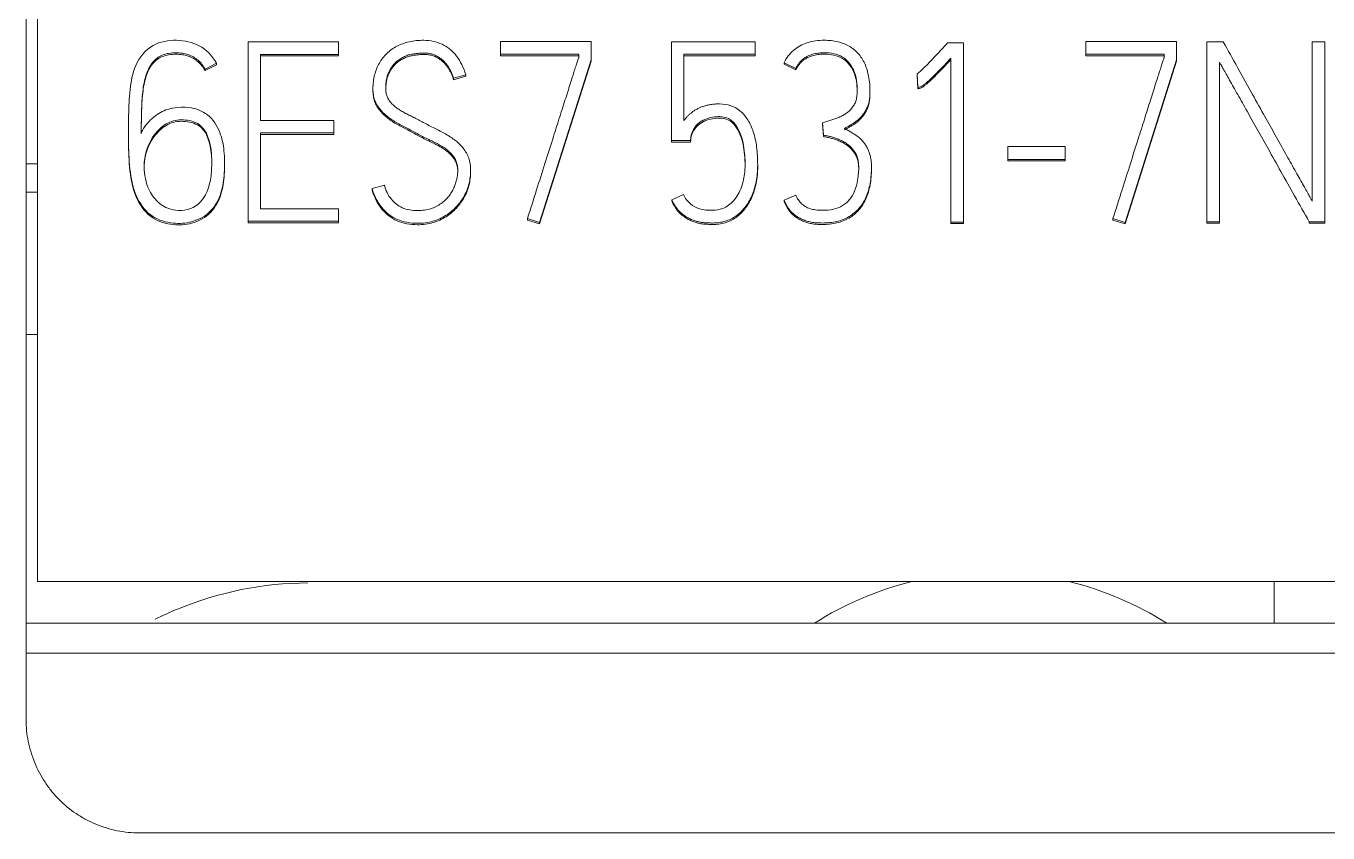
# Model space of a CAD drawing. Header units: millimetres. Extents: x 4137 to 6698, y 1400 to 3585.
# Drawn here: x 5325.15 to 5336.62, y 3075.38 to 3082.5 of the extents above; entities that cross this region are included whole.
import ezdxf

# ---------------------------------------------------------------- set-up
doc = ezdxf.new("R2010")
doc.units = ezdxf.units.MM
doc.layers.add('000-PI-Oprema', color=30, linetype='Continuous', lineweight=5)

msp = doc.modelspace()

# ---------------------------------------------------------------- linework, layer by layer
at = {"layer": '000-PI-Oprema', "color": 0, "linetype": 'ByBlock', "lineweight": 0}
for p, q in [((5325.248, 3077.602), (5325.248, 3087.785)), ((5327.104, 3082.36), (5327.104, 3080.778)), ((5327.901, 3082.36), (5327.104, 3082.36)), ((5327.901, 3082.248), (5327.901, 3082.36)), ((5329.33, 3082.363), (5329.33, 3082.25)), ((5330.129, 3082.363), (5329.33, 3082.363)), ((5330.129, 3082.202), (5330.129, 3082.363)), ((5330.835, 3082.36), (5331.573, 3082.36)), ((5330.835, 3081.489), (5330.835, 3082.36)), ((5331.573, 3082.36), (5331.573, 3082.25)), ((5334.489, 3082.363), (5334.489, 3082.25)), ((5335.288, 3082.363), (5334.489, 3082.363)), ((5335.288, 3082.202), (5335.288, 3082.363)), ((5335.555, 3082.36), (5335.555, 3080.773)), ((5335.699, 3082.36), (5335.555, 3082.36)), ((5336.595, 3082.36), (5336.482, 3082.36)), ((5336.482, 3082.36), (5336.482, 3080.956)), ((5336.595, 3080.773), (5336.595, 3082.36)), ((5327.215, 3081.667), (5327.215, 3082.248)), ((5327.215, 3082.248), (5327.901, 3082.248)), ((5327.901, 3082.248), (5327.901, 3082.236)), ((5329.33, 3082.25), (5329.33, 3082.238)), ((5329.33, 3082.25), (5330.018, 3082.25)), ((5330.018, 3082.25), (5330.018, 3082.22)), ((5330.945, 3082.25), (5330.945, 3081.665)), ((5331.573, 3082.25), (5330.945, 3082.25)), ((5331.573, 3082.25), (5331.573, 3082.238)), ((5333.269, 3082.352), (5333.409, 3082.352)), ((5333.409, 3082.352), (5333.409, 3080.771)), ((5334.489, 3082.25), (5334.489, 3082.238)), ((5334.489, 3082.25), (5335.177, 3082.25)), ((5335.177, 3082.25), (5335.177, 3082.22)), ((5326.827, 3082.171), (5326.725, 3082.118)), ((5326.827, 3082.158), (5326.725, 3082.106)), ((5326.827, 3082.171), (5326.827, 3082.158)), ((5327.215, 3082.236), (5327.901, 3082.236)), ((5329.33, 3082.238), (5330.018, 3082.238)), ((5329.674, 3080.767), (5330.129, 3082.202)), ((5329.674, 3080.754), (5330.129, 3082.189)), ((5330.129, 3082.202), (5330.129, 3082.189)), ((5331.573, 3082.238), (5330.945, 3082.238)), ((5331.829, 3082.176), (5331.829, 3082.163)), ((5331.829, 3082.176), (5331.931, 3082.125)), ((5331.829, 3082.163), (5331.931, 3082.112)), ((5331.931, 3082.125), (5331.931, 3082.112)), ((5333.298, 3080.771), (5333.298, 3082.215)), ((5334.489, 3082.238), (5335.177, 3082.238)), ((5334.833, 3080.767), (5335.288, 3082.202)), ((5334.833, 3080.754), (5335.288, 3082.189)), ((5335.288, 3082.202), (5335.288, 3082.189)), ((5335.666, 3080.773), (5335.666, 3082.182)), ((5326.725, 3082.118), (5326.725, 3082.106)), ((5329.024, 3082.07), (5328.915, 3082.039)), ((5329.024, 3082.057), (5328.915, 3082.026)), ((5328.915, 3082.039), (5328.915, 3082.026)), ((5329.024, 3082.07), (5329.024, 3082.057)), ((5333, 3082.077), (5333, 3082.064)), ((5333.007, 3081.96), (5333, 3082.077)), ((5333.007, 3081.947), (5333, 3082.064)), ((5328.205, 3081.95), (5328.205, 3081.937)), ((5332.585, 3081.915), (5332.585, 3081.936)), ((5333.007, 3081.96), (5333.007, 3081.947)), ((5327.859, 3081.667), (5327.215, 3081.667)), ((5327.859, 3081.557), (5327.859, 3081.667)), ((5326.05, 3081.576), (5326.05, 3081.563)), ((5327.215, 3080.888), (5327.215, 3081.557)), ((5327.215, 3081.557), (5327.859, 3081.557)), ((5327.859, 3081.557), (5327.859, 3081.544)), ((5332.168, 3081.647), (5332.168, 3081.635)), ((5332.168, 3081.647), (5332.175, 3081.537)), ((5332.168, 3081.635), (5332.175, 3081.525)), ((5327.215, 3081.544), (5327.859, 3081.544)), ((5330.835, 3081.489), (5330.835, 3081.476)), ((5331.003, 3081.489), (5330.835, 3081.489)), ((5331.003, 3081.476), (5330.835, 3081.476)), ((5331.003, 3081.489), (5331.003, 3081.476)), ((5332.175, 3081.537), (5332.175, 3081.525)), ((5333.799, 3081.436), (5333.799, 3081.324)), ((5334.305, 3081.436), (5333.799, 3081.436)), ((5334.305, 3081.324), (5334.305, 3081.436)), ((5333.799, 3081.324), (5333.799, 3081.311)), ((5333.799, 3081.324), (5334.305, 3081.324)), ((5334.305, 3081.324), (5334.305, 3081.311)), ((5325.148, 3081.285), (5325.248, 3081.285)), ((5326.898, 3081.273), (5326.898, 3081.286)), ((5329.066, 3081.212), (5329.066, 3081.225)), ((5331.596, 3081.27), (5331.596, 3081.283)), ((5332.599, 3081.228), (5332.599, 3081.25)), ((5333.799, 3081.311), (5334.305, 3081.311)), ((5328.198, 3081.066), (5328.307, 3081.097)), ((5325.248, 3081.035), (5325.148, 3081.035)), ((5328.198, 3081.066), (5328.198, 3081.053)), ((5330.839, 3080.967), (5330.941, 3081.013)), ((5331.931, 3081.009), (5331.829, 3080.963)), ((5327.901, 3080.888), (5327.215, 3080.888)), ((5327.901, 3080.778), (5327.901, 3080.888)), ((5330.839, 3080.967), (5330.839, 3080.954)), ((5331.829, 3080.963), (5331.829, 3080.95)), ((5327.104, 3080.778), (5327.104, 3080.765)), ((5327.104, 3080.778), (5327.901, 3080.778)), ((5327.104, 3080.765), (5327.901, 3080.765)), ((5327.901, 3080.778), (5327.901, 3080.765)), ((5329.567, 3080.802), (5329.567, 3080.789)), ((5329.567, 3080.802), (5329.674, 3080.767)), ((5329.567, 3080.789), (5329.674, 3080.754)), ((5329.674, 3080.767), (5329.674, 3080.754)), ((5333.298, 3080.771), (5333.298, 3080.759)), ((5333.409, 3080.771), (5333.298, 3080.771)), ((5333.409, 3080.759), (5333.298, 3080.759)), ((5333.409, 3080.771), (5333.409, 3080.759)), ((5334.727, 3080.802), (5334.727, 3080.789)), ((5334.727, 3080.802), (5334.833, 3080.767)), ((5334.727, 3080.789), (5334.833, 3080.754)), ((5334.833, 3080.767), (5334.833, 3080.754)), ((5335.555, 3080.773), (5335.666, 3080.773)), ((5335.555, 3080.773), (5335.555, 3080.761)), ((5335.555, 3080.761), (5335.666, 3080.761)), ((5335.666, 3080.773), (5335.666, 3080.761)), ((5336.456, 3080.773), (5336.456, 3080.761)), ((5336.456, 3080.773), (5336.595, 3080.773)), ((5336.456, 3080.761), (5336.595, 3080.761)), ((5336.595, 3080.773), (5336.595, 3080.761)), ((5325.248, 3079.78), (5325.148, 3079.78)), ((5350.048, 3077.602), (5325.248, 3077.602)), ((5336.148, 3077.602), (5336.148, 3077.234)), ((5350.148, 3077.234), (5325.148, 3077.234)), ((5325.148, 3076.97), (5325.148, 3076.385)), ((5350.148, 3076.97), (5325.148, 3076.97)), ((5326.148, 3075.385), (5349.148, 3075.385))]:
    msp.add_line(p, q, dxfattribs=at)
for start, end in [(103.753, 122.3801), (57.6199, 76.247)]:
    msp.add_arc((5333.648, 3074.785), 2.9, start, end, dxfattribs=at)
for points, knots in [([(5325.148, 3087.785), (5325.148, 3086.7), (5325.148, 3083.097), (5325.148, 3079.491), (5325.148, 3076.97)], [0, 0, 0, 0, 0.301146, 1, 1, 1, 1]), ([(5326.163, 3081.561), (5326.189, 3081.61), (5326.25, 3081.687), (5326.368, 3081.764), (5326.491, 3081.785), (5326.619, 3081.784), (5326.767, 3081.722), (5326.864, 3081.571), (5326.899, 3081.39), (5326.9, 3081.209), (5326.874, 3081.025), (5326.788, 3080.855), (5326.621, 3080.763), (5326.435, 3080.753), (5326.247, 3080.806), (5326.11, 3080.983), (5326.059, 3081.213), (5326.049, 3081.46), (5326.05, 3081.704), (5326.059, 3081.936), (5326.098, 3082.161), (5326.248, 3082.349), (5326.472, 3082.387), (5326.689, 3082.341), (5326.786, 3082.241), (5326.827, 3082.171)], [0, 0, 0, 0, 0.03564, 0.067865, 0.092923, 0.119268, 0.154068, 0.197126, 0.234707, 0.279879, 0.320329, 0.360962, 0.405677, 0.442102, 0.485709, 0.532505, 0.586175, 0.644312, 0.701767, 0.753421, 0.803151, 0.856352, 0.904259, 0.950465, 1, 1, 1, 1]), ([(5328.307, 3081.097), (5328.316, 3081.052), (5328.356, 3080.97), (5328.463, 3080.885), (5328.573, 3080.87), (5328.658, 3080.875), (5328.714, 3080.887), (5328.763, 3080.907), (5328.805, 3080.934), (5328.842, 3080.963), (5328.873, 3080.997), (5328.899, 3081.033), (5328.92, 3081.072), (5328.934, 3081.112), (5328.945, 3081.151), (5328.951, 3081.189), (5328.954, 3081.227), (5328.951, 3081.266), (5328.941, 3081.305), (5328.924, 3081.339), (5328.901, 3081.368), (5328.874, 3081.395), (5328.843, 3081.419), (5328.808, 3081.442), (5328.769, 3081.464), (5328.728, 3081.484), (5328.685, 3081.504), (5328.64, 3081.526), (5328.595, 3081.551), (5328.548, 3081.576), (5328.501, 3081.601), (5328.455, 3081.625), (5328.41, 3081.649), (5328.368, 3081.675), (5328.329, 3081.704), (5328.294, 3081.734), (5328.264, 3081.768), (5328.238, 3081.805), (5328.218, 3081.847), (5328.207, 3081.895), (5328.204, 3081.95), (5328.207, 3082.008), (5328.218, 3082.068), (5328.236, 3082.123), (5328.26, 3082.173), (5328.29, 3082.219), (5328.326, 3082.259), (5328.368, 3082.294), (5328.415, 3082.323), (5328.468, 3082.345), (5328.526, 3082.362), (5328.588, 3082.372), (5328.659, 3082.375), (5328.737, 3082.368), (5328.816, 3082.341), (5328.886, 3082.296), (5328.945, 3082.235), (5328.992, 3082.158), (5329.014, 3082.1), (5329.024, 3082.07)], [0, 0, 0, 0, 0.042395, 0.079774, 0.121236, 0.140075, 0.157254, 0.173247, 0.188397, 0.202796, 0.216711, 0.230265, 0.243508, 0.256652, 0.269293, 0.280934, 0.291684, 0.304893, 0.316879, 0.328106, 0.339273, 0.350814, 0.362909, 0.375637, 0.388999, 0.403044, 0.417696, 0.432849, 0.448511, 0.464937, 0.481153, 0.497163, 0.51278, 0.527863, 0.542482, 0.556645, 0.570443, 0.584077, 0.597961, 0.612786, 0.629037, 0.64828, 0.666584, 0.684253, 0.701354, 0.717933, 0.734308, 0.750738, 0.767515, 0.784992, 0.803232, 0.822275, 0.842375, 0.868294, 0.892965, 0.917787, 0.943448, 0.970498, 1, 1, 1, 1]), ([(5332.359, 3081.597), (5332.368, 3081.601), (5332.386, 3081.61), (5332.413, 3081.626), (5332.439, 3081.642), (5332.465, 3081.66), (5332.49, 3081.681), (5332.513, 3081.704), (5332.534, 3081.731), (5332.551, 3081.761), (5332.567, 3081.794), (5332.578, 3081.832), (5332.584, 3081.876), (5332.587, 3081.951), (5332.579, 3082.051), (5332.545, 3082.167), (5332.486, 3082.26), (5332.404, 3082.327), (5332.299, 3082.367), (5332.172, 3082.378), (5332.034, 3082.363), (5331.906, 3082.292), (5331.848, 3082.219), (5331.829, 3082.176)], [0, 0, 0, 0, 0.019459, 0.039301, 0.05955, 0.080105, 0.100989, 0.122386, 0.144292, 0.16684, 0.190353, 0.215738, 0.244087, 0.27581, 0.363621, 0.439823, 0.508996, 0.575574, 0.644592, 0.722009, 0.822031, 0.909956, 1, 1, 1, 1]), ([(5336.482, 3080.956), (5336.477, 3080.965), (5336.466, 3080.986), (5336.445, 3081.023), (5336.42, 3081.069), (5336.389, 3081.123), (5336.355, 3081.183), (5336.318, 3081.249), (5336.278, 3081.321), (5336.235, 3081.397), (5336.191, 3081.476), (5336.146, 3081.558), (5336.1, 3081.64), (5336.032, 3081.761), (5335.94, 3081.926), (5335.822, 3082.139), (5335.741, 3082.285), (5335.699, 3082.36)], [0, 0, 0, 0, 0.019057, 0.045144, 0.078261, 0.117077, 0.160259, 0.207807, 0.259003, 0.31313, 0.370188, 0.428711, 0.487234, 0.545757, 0.688172, 0.839586, 1, 1, 1, 1]), ([(5326.725, 3082.118), (5326.717, 3082.134), (5326.699, 3082.162), (5326.665, 3082.199), (5326.623, 3082.228), (5326.576, 3082.249), (5326.525, 3082.261), (5326.467, 3082.265), (5326.407, 3082.261), (5326.349, 3082.246), (5326.301, 3082.218), (5326.262, 3082.18), (5326.231, 3082.133), (5326.208, 3082.077), (5326.19, 3082.012), (5326.177, 3081.938), (5326.17, 3081.856), (5326.166, 3081.765), (5326.164, 3081.666), (5326.163, 3081.597), (5326.163, 3081.561)], [0, 0, 0, 0, 0.043481, 0.085549, 0.127923, 0.170971, 0.214845, 0.260884, 0.317917, 0.367656, 0.41257, 0.456833, 0.503792, 0.555243, 0.612421, 0.675966, 0.746378, 0.823872, 0.908402, 1, 1, 1, 1]), ([(5326.725, 3082.106), (5326.717, 3082.121), (5326.699, 3082.149), (5326.665, 3082.186), (5326.623, 3082.215), (5326.576, 3082.236), (5326.525, 3082.248), (5326.467, 3082.252), (5326.407, 3082.248), (5326.349, 3082.233), (5326.301, 3082.206), (5326.262, 3082.168), (5326.231, 3082.121), (5326.208, 3082.064), (5326.19, 3081.999), (5326.177, 3081.926), (5326.17, 3081.843), (5326.166, 3081.752), (5326.164, 3081.653), (5326.163, 3081.585), (5326.163, 3081.549)], [0, 0, 0, 0, 0.043481, 0.085549, 0.127923, 0.170971, 0.214845, 0.260884, 0.317917, 0.367656, 0.41257, 0.456833, 0.503792, 0.555243, 0.612421, 0.675966, 0.746378, 0.823872, 0.908402, 1, 1, 1, 1]), ([(5328.915, 3082.039), (5328.913, 3082.046), (5328.908, 3082.061), (5328.899, 3082.084), (5328.887, 3082.109), (5328.874, 3082.134), (5328.857, 3082.158), (5328.838, 3082.182), (5328.815, 3082.203), (5328.789, 3082.222), (5328.761, 3082.239), (5328.728, 3082.252), (5328.692, 3082.26), (5328.657, 3082.262), (5328.624, 3082.261), (5328.592, 3082.257), (5328.557, 3082.253), (5328.519, 3082.245), (5328.482, 3082.231), (5328.446, 3082.211), (5328.412, 3082.186), (5328.381, 3082.153), (5328.354, 3082.115), (5328.332, 3082.067), (5328.32, 3082.01), (5328.317, 3081.956), (5328.32, 3081.911), (5328.329, 3081.878), (5328.344, 3081.848), (5328.364, 3081.822), (5328.388, 3081.797), (5328.417, 3081.775), (5328.449, 3081.754), (5328.484, 3081.734), (5328.523, 3081.714), (5328.563, 3081.694), (5328.606, 3081.672), (5328.651, 3081.649), (5328.697, 3081.623), (5328.747, 3081.598), (5328.796, 3081.574), (5328.844, 3081.549), (5328.889, 3081.521), (5328.931, 3081.492), (5328.969, 3081.459), (5329.001, 3081.422), (5329.03, 3081.381), (5329.051, 3081.335), (5329.063, 3081.282), (5329.067, 3081.225), (5329.063, 3081.167), (5329.053, 3081.11), (5329.035, 3081.055), (5329.01, 3081.001), (5328.979, 3080.951), (5328.942, 3080.906), (5328.899, 3080.865), (5328.849, 3080.829), (5328.794, 3080.799), (5328.733, 3080.776), (5328.667, 3080.763), (5328.589, 3080.758), (5328.504, 3080.765), (5328.418, 3080.791), (5328.342, 3080.836), (5328.279, 3080.897), (5328.23, 3080.975), (5328.207, 3081.035), (5328.198, 3081.066)], [0, 0, 0, 0, 0.006902, 0.014527, 0.0229, 0.03171, 0.040697, 0.049939, 0.059406, 0.069126, 0.079243, 0.089792, 0.100957, 0.11302, 0.121351, 0.131067, 0.142193, 0.154038, 0.166072, 0.178522, 0.191399, 0.204849, 0.219214, 0.234859, 0.25249, 0.272668, 0.283841, 0.294211, 0.304173, 0.314215, 0.324636, 0.335605, 0.347264, 0.35967, 0.372854, 0.386723, 0.401163, 0.416176, 0.433071, 0.449927, 0.466747, 0.483271, 0.499286, 0.514866, 0.530063, 0.545048, 0.560066, 0.575472, 0.591898, 0.609868, 0.627376, 0.645005, 0.66302, 0.681094, 0.698922, 0.71679, 0.734853, 0.753306, 0.772468, 0.792214, 0.812556, 0.833938, 0.86301, 0.889874, 0.915888, 0.942166, 0.969784, 1, 1, 1, 1]), ([(5328.915, 3082.026), (5328.913, 3082.034), (5328.908, 3082.049), (5328.899, 3082.072), (5328.887, 3082.096), (5328.874, 3082.121), (5328.857, 3082.146), (5328.838, 3082.169), (5328.815, 3082.191), (5328.789, 3082.21), (5328.761, 3082.227), (5328.728, 3082.24), (5328.692, 3082.247), (5328.657, 3082.249), (5328.624, 3082.248), (5328.592, 3082.245), (5328.557, 3082.24), (5328.519, 3082.232), (5328.482, 3082.218), (5328.446, 3082.199), (5328.412, 3082.173), (5328.381, 3082.141), (5328.354, 3082.102), (5328.332, 3082.054), (5328.321, 3082), (5328.318, 3081.961), (5328.318, 3081.942)], [0, 0, 0, 0, 0.025535, 0.053746, 0.084726, 0.117324, 0.150572, 0.184768, 0.219795, 0.255756, 0.293187, 0.332218, 0.373527, 0.418158, 0.448979, 0.484928, 0.526094, 0.569916, 0.614442, 0.660505, 0.708148, 0.757909, 0.811058, 0.868941, 0.934177, 1, 1, 1, 1]), ([(5331.931, 3082.125), (5331.936, 3082.134), (5331.946, 3082.152), (5331.963, 3082.176), (5331.982, 3082.197), (5332.003, 3082.213), (5332.024, 3082.228), (5332.046, 3082.239), (5332.068, 3082.247), (5332.091, 3082.254), (5332.115, 3082.258), (5332.138, 3082.261), (5332.161, 3082.263), (5332.231, 3082.265), (5332.35, 3082.246), (5332.462, 3082.104), (5332.475, 3081.971), (5332.471, 3081.878), (5332.462, 3081.838), (5332.446, 3081.804), (5332.425, 3081.774), (5332.401, 3081.749), (5332.374, 3081.727), (5332.343, 3081.709), (5332.311, 3081.693), (5332.276, 3081.68), (5332.24, 3081.669), (5332.204, 3081.658), (5332.18, 3081.651), (5332.168, 3081.647)], [0, 0, 0, 0, 0.025161, 0.048595, 0.070641, 0.091589, 0.111603, 0.13094, 0.14993, 0.168791, 0.187661, 0.206323, 0.224495, 0.242226, 0.372375, 0.490579, 0.643633, 0.679942, 0.712328, 0.741834, 0.769901, 0.797396, 0.824894, 0.852838, 0.881452, 0.911007, 0.940973, 0.970636, 1, 1, 1, 1]), ([(5331.931, 3082.112), (5331.936, 3082.122), (5331.946, 3082.139), (5331.963, 3082.164), (5331.982, 3082.184), (5332.003, 3082.201), (5332.024, 3082.215), (5332.046, 3082.226), (5332.068, 3082.234), (5332.091, 3082.241), (5332.115, 3082.246), (5332.138, 3082.249), (5332.161, 3082.251), (5332.231, 3082.252), (5332.35, 3082.233), (5332.459, 3082.095), (5332.472, 3081.985), (5332.472, 3081.925)], [0, 0, 0, 0, 0.039855, 0.076975, 0.111896, 0.145077, 0.176779, 0.207409, 0.237489, 0.267365, 0.297255, 0.326816, 0.355601, 0.383686, 0.589842, 0.777078, 1, 1, 1, 1]), ([(5333, 3082.077), (5333.02, 3082.093), (5333.056, 3082.125), (5333.111, 3082.181), (5333.163, 3082.236), (5333.218, 3082.295), (5333.251, 3082.332), (5333.269, 3082.352)], [0, 0, 0, 0, 0.198846, 0.377684, 0.606339, 0.795382, 1, 1, 1, 1]), ([(5330.018, 3082.22), (5330.017, 3082.217), (5330.013, 3082.206), (5330.006, 3082.184), (5329.994, 3082.15), (5329.98, 3082.105), (5329.963, 3082.051), (5329.943, 3081.988), (5329.921, 3081.918), (5329.897, 3081.843), (5329.871, 3081.762), (5329.844, 3081.677), (5329.817, 3081.591), (5329.776, 3081.461), (5329.719, 3081.282), (5329.645, 3081.048), (5329.594, 3080.886), (5329.567, 3080.802)], [0, 0, 0, 0, 0.006664, 0.022274, 0.046836, 0.07897, 0.117297, 0.161819, 0.211415, 0.264968, 0.322476, 0.382404, 0.443215, 0.50491, 0.65714, 0.82217, 1, 1, 1, 1]), ([(5333.298, 3082.215), (5333.28, 3082.196), (5333.247, 3082.161), (5333.2, 3082.113), (5333.161, 3082.073), (5333.129, 3082.041), (5333.101, 3082.015), (5333.078, 3081.995), (5333.059, 3081.98), (5333.044, 3081.97), (5333.032, 3081.964), (5333.022, 3081.962), (5333.014, 3081.96), (5333.009, 3081.96), (5333.007, 3081.96)], [0, 0, 0, 0, 0.200504, 0.370797, 0.510902, 0.6264, 0.722885, 0.800448, 0.861213, 0.907383, 0.939504, 0.963232, 0.983337, 1, 1, 1, 1]), ([(5333.298, 3082.202), (5333.28, 3082.183), (5333.247, 3082.148), (5333.2, 3082.1), (5333.161, 3082.06), (5333.129, 3082.028), (5333.101, 3082.003), (5333.078, 3081.982), (5333.059, 3081.968), (5333.044, 3081.957), (5333.032, 3081.952), (5333.022, 3081.949), (5333.014, 3081.948), (5333.009, 3081.947), (5333.007, 3081.947)], [0, 0, 0, 0, 0.200504, 0.370797, 0.510902, 0.6264, 0.722885, 0.800448, 0.861213, 0.907383, 0.939504, 0.963232, 0.983337, 1, 1, 1, 1]), ([(5335.177, 3082.22), (5335.176, 3082.217), (5335.172, 3082.206), (5335.165, 3082.184), (5335.154, 3082.15), (5335.14, 3082.105), (5335.122, 3082.051), (5335.102, 3081.988), (5335.08, 3081.918), (5335.056, 3081.843), (5335.031, 3081.762), (5335.004, 3081.677), (5334.977, 3081.591), (5334.935, 3081.461), (5334.879, 3081.282), (5334.805, 3081.048), (5334.753, 3080.886), (5334.727, 3080.802)], [0, 0, 0, 0, 0.006664, 0.022274, 0.046836, 0.07897, 0.117297, 0.161819, 0.211415, 0.264968, 0.322476, 0.382404, 0.443215, 0.50491, 0.65714, 0.82217, 1, 1, 1, 1]), ([(5335.666, 3082.182), (5335.67, 3082.174), (5335.681, 3082.153), (5335.7, 3082.118), (5335.726, 3082.073), (5335.756, 3082.02), (5335.79, 3081.959), (5335.827, 3081.893), (5335.868, 3081.822), (5335.91, 3081.746), (5335.954, 3081.666), (5336, 3081.584), (5336.047, 3081.502), (5336.116, 3081.379), (5336.209, 3081.212), (5336.33, 3080.997), (5336.413, 3080.85), (5336.456, 3080.773)], [0, 0, 0, 0, 0.017881, 0.043036, 0.075471, 0.113785, 0.156579, 0.203853, 0.254825, 0.308715, 0.365522, 0.423995, 0.482881, 0.542179, 0.685414, 0.838021, 1, 1, 1, 1]), ([(5328.953, 3081.214), (5328.953, 3081.227), (5328.951, 3081.254), (5328.941, 3081.292), (5328.924, 3081.326), (5328.901, 3081.355), (5328.874, 3081.382), (5328.843, 3081.407), (5328.808, 3081.429), (5328.769, 3081.451), (5328.728, 3081.471), (5328.685, 3081.491), (5328.64, 3081.514), (5328.595, 3081.538), (5328.548, 3081.564), (5328.501, 3081.589), (5328.455, 3081.612), (5328.41, 3081.636), (5328.368, 3081.663), (5328.329, 3081.691), (5328.294, 3081.722), (5328.264, 3081.756), (5328.238, 3081.793), (5328.218, 3081.835), (5328.207, 3081.882), (5328.205, 3081.919), (5328.205, 3081.94), (5328.205, 3081.943)], [0, 0, 0, 0, 0.037363, 0.072654, 0.105707, 0.138586, 0.172568, 0.20818, 0.245654, 0.284995, 0.326348, 0.369486, 0.414101, 0.460216, 0.508578, 0.556324, 0.603462, 0.649443, 0.693851, 0.736893, 0.778592, 0.819218, 0.85936, 0.900239, 0.943889, 0.991738, 1, 1, 1, 1]), ([(5332.359, 3081.584), (5332.368, 3081.588), (5332.386, 3081.598), (5332.413, 3081.613), (5332.439, 3081.629), (5332.465, 3081.647), (5332.49, 3081.668), (5332.513, 3081.692), (5332.534, 3081.718), (5332.551, 3081.748), (5332.567, 3081.782), (5332.578, 3081.82), (5332.584, 3081.863), (5332.585, 3081.894), (5332.585, 3081.911), (5332.585, 3081.912)], [0, 0, 0, 0, 0.070239, 0.141859, 0.214947, 0.289138, 0.36452, 0.44175, 0.520823, 0.60221, 0.68708, 0.778706, 0.881031, 0.995537, 1, 1, 1, 1]), ([(5330.945, 3081.665), (5330.95, 3081.671), (5330.96, 3081.684), (5330.976, 3081.703), (5330.994, 3081.72), (5331.014, 3081.737), (5331.037, 3081.753), (5331.061, 3081.768), (5331.088, 3081.781), (5331.117, 3081.792), (5331.149, 3081.801), (5331.184, 3081.808), (5331.221, 3081.812), (5331.28, 3081.814), (5331.36, 3081.803), (5331.448, 3081.753), (5331.515, 3081.671), (5331.563, 3081.562), (5331.591, 3081.427), (5331.597, 3081.303), (5331.594, 3081.2), (5331.584, 3081.129), (5331.567, 3081.063), (5331.545, 3081.002), (5331.517, 3080.948), (5331.485, 3080.9), (5331.448, 3080.858), (5331.406, 3080.824), (5331.359, 3080.796), (5331.308, 3080.777), (5331.254, 3080.765), (5331.211, 3080.762), (5331.177, 3080.763), (5331.153, 3080.764), (5331.124, 3080.765), (5331.093, 3080.769), (5331.06, 3080.777), (5331.026, 3080.787), (5330.991, 3080.802), (5330.957, 3080.823), (5330.923, 3080.848), (5330.891, 3080.88), (5330.862, 3080.92), (5330.847, 3080.951), (5330.839, 3080.967)], [0, 0, 0, 0, 0.010575, 0.021534, 0.032937, 0.044729, 0.056875, 0.069452, 0.0826, 0.096505, 0.111279, 0.126985, 0.143702, 0.161538, 0.205913, 0.248141, 0.293825, 0.346182, 0.40699, 0.478261, 0.512629, 0.544859, 0.575282, 0.604004, 0.631084, 0.6569, 0.681684, 0.705765, 0.729734, 0.753772, 0.778045, 0.803118, 0.812005, 0.822876, 0.835737, 0.849942, 0.864952, 0.880894, 0.897668, 0.915306, 0.934053, 0.954105, 0.975931, 1, 1, 1, 1]), ([(5326.534, 3081.672), (5326.485, 3081.673), (5326.393, 3081.656), (5326.266, 3081.544), (5326.196, 3081.393), (5326.181, 3081.208), (5326.222, 3081.047), (5326.329, 3080.918), (5326.485, 3080.853), (5326.686, 3080.904), (5326.77, 3081.088), (5326.788, 3081.27), (5326.782, 3081.453), (5326.712, 3081.638), (5326.583, 3081.67), (5326.534, 3081.672)], [0, 0, 0, 0, 0.0625, 0.125, 0.21875, 0.28125, 0.375, 0.4375, 0.5, 0.59375, 0.6875, 0.75, 0.84375, 0.9375, 1, 1, 1, 1]), ([(5330.941, 3081.013), (5330.957, 3080.98), (5330.995, 3080.929), (5331.088, 3080.879), (5331.189, 3080.871), (5331.299, 3080.885), (5331.396, 3080.959), (5331.458, 3081.077), (5331.489, 3081.222), (5331.483, 3081.386), (5331.455, 3081.552), (5331.36, 3081.699), (5331.208, 3081.705), (5331.095, 3081.669), (5331.019, 3081.585), (5331.004, 3081.526), (5331.003, 3081.489)], [0, 0, 0, 0, 0.059022, 0.110017, 0.175174, 0.228533, 0.294979, 0.374406, 0.452147, 0.547151, 0.653629, 0.744768, 0.81483, 0.893356, 0.941956, 1, 1, 1, 1]), ([(5331.485, 3081.267), (5331.485, 3081.3), (5331.479, 3081.395), (5331.455, 3081.539), (5331.36, 3081.686), (5331.208, 3081.692), (5331.095, 3081.656), (5331.019, 3081.572), (5331.004, 3081.513), (5331.003, 3081.476)], [0, 0, 0, 0, 0.110862, 0.319923, 0.498869, 0.636431, 0.790612, 0.886035, 1, 1, 1, 1]), ([(5326.898, 3081.275), (5326.898, 3081.246), (5326.895, 3081.159), (5326.874, 3081.013), (5326.788, 3080.842), (5326.621, 3080.75), (5326.435, 3080.74), (5326.247, 3080.794), (5326.11, 3080.971), (5326.059, 3081.2), (5326.051, 3081.401), (5326.05, 3081.525), (5326.05, 3081.563)], [0, 0, 0, 0, 0.047379, 0.146039, 0.245143, 0.354204, 0.443047, 0.549405, 0.663541, 0.794443, 0.936242, 1, 1, 1, 1]), ([(5326.534, 3081.659), (5326.485, 3081.661), (5326.393, 3081.643), (5326.266, 3081.531), (5326.201, 3081.39), (5326.189, 3081.284), (5326.189, 3081.247)], [0, 0, 0, 0, 0.232842, 0.465685, 0.814948, 1, 1, 1, 1]), ([(5326.785, 3081.286), (5326.785, 3081.337), (5326.776, 3081.457), (5326.712, 3081.626), (5326.583, 3081.657), (5326.534, 3081.659)], [0, 0, 0, 0, 0.310868, 0.724347, 1, 1, 1, 1]), ([(5331.829, 3080.963), (5331.832, 3080.955), (5331.84, 3080.939), (5331.853, 3080.915), (5331.868, 3080.891), (5331.886, 3080.867), (5331.908, 3080.845), (5331.933, 3080.825), (5331.962, 3080.808), (5331.994, 3080.792), (5332.029, 3080.779), (5332.069, 3080.769), (5332.115, 3080.764), (5332.19, 3080.761), (5332.29, 3080.77), (5332.403, 3080.813), (5332.492, 3080.887), (5332.556, 3080.989), (5332.592, 3081.116), (5332.6, 3081.223), (5332.598, 3081.299), (5332.592, 3081.339), (5332.583, 3081.375), (5332.57, 3081.408), (5332.555, 3081.439), (5332.536, 3081.467), (5332.514, 3081.493), (5332.489, 3081.517), (5332.46, 3081.538), (5332.428, 3081.558), (5332.395, 3081.578), (5332.371, 3081.59), (5332.359, 3081.597)], [0, 0, 0, 0, 0.016308, 0.03331, 0.051065, 0.069403, 0.088334, 0.108132, 0.128912, 0.150812, 0.174077, 0.199384, 0.227539, 0.258836, 0.339488, 0.411171, 0.480216, 0.552248, 0.632093, 0.724403, 0.750895, 0.775618, 0.798835, 0.820921, 0.842207, 0.86296, 0.883743, 0.90511, 0.927322, 0.95053, 0.974743, 1, 1, 1, 1]), ([(5332.175, 3081.537), (5332.187, 3081.535), (5332.211, 3081.531), (5332.247, 3081.522), (5332.283, 3081.511), (5332.318, 3081.498), (5332.351, 3081.482), (5332.383, 3081.462), (5332.412, 3081.439), (5332.436, 3081.411), (5332.458, 3081.38), (5332.474, 3081.345), (5332.484, 3081.305), (5332.488, 3081.236), (5332.48, 3081.148), (5332.455, 3081.047), (5332.411, 3080.968), (5332.345, 3080.911), (5332.26, 3080.88), (5332.178, 3080.873), (5332.108, 3080.877), (5332.058, 3080.887), (5332.016, 3080.905), (5331.981, 3080.932), (5331.952, 3080.967), (5331.937, 3080.994), (5331.931, 3081.009)], [0, 0, 0, 0, 0.02738, 0.055263, 0.083718, 0.112185, 0.140262, 0.168233, 0.196053, 0.223907, 0.252387, 0.281692, 0.312418, 0.345525, 0.437535, 0.514429, 0.579935, 0.641132, 0.706523, 0.782286, 0.825991, 0.863975, 0.897416, 0.929394, 0.963085, 1, 1, 1, 1]), ([(5332.175, 3081.525), (5332.187, 3081.523), (5332.211, 3081.518), (5332.247, 3081.509), (5332.283, 3081.499), (5332.318, 3081.485), (5332.351, 3081.469), (5332.383, 3081.449), (5332.412, 3081.426), (5332.436, 3081.399), (5332.458, 3081.367), (5332.474, 3081.332), (5332.484, 3081.292), (5332.486, 3081.259), (5332.486, 3081.24), (5332.486, 3081.236)], [0, 0, 0, 0, 0.076955, 0.155321, 0.235296, 0.315307, 0.39422, 0.472835, 0.551025, 0.629313, 0.709358, 0.791722, 0.878079, 0.97113, 1, 1, 1, 1]), ([(5329.066, 3081.214), (5329.066, 3081.213), (5329.066, 3081.193), (5329.063, 3081.155), (5329.053, 3081.098), (5329.035, 3081.042), (5329.01, 3080.988), (5328.979, 3080.939), (5328.942, 3080.893), (5328.899, 3080.852), (5328.849, 3080.817), (5328.794, 3080.787), (5328.733, 3080.764), (5328.667, 3080.75), (5328.589, 3080.746), (5328.504, 3080.753), (5328.418, 3080.779), (5328.342, 3080.823), (5328.279, 3080.885), (5328.23, 3080.963), (5328.207, 3081.022), (5328.198, 3081.053)], [0, 0, 0, 0, 0.001261, 0.046083, 0.091213, 0.137331, 0.183601, 0.229241, 0.274983, 0.321224, 0.368462, 0.417518, 0.468068, 0.520144, 0.574882, 0.649305, 0.718077, 0.784672, 0.851944, 0.922648, 1, 1, 1, 1]), ([(5331.596, 3081.27), (5331.596, 3081.268), (5331.596, 3081.24), (5331.594, 3081.188), (5331.584, 3081.116), (5331.567, 3081.05), (5331.545, 3080.99), (5331.517, 3080.935), (5331.485, 3080.887), (5331.448, 3080.845), (5331.406, 3080.811), (5331.359, 3080.784), (5331.308, 3080.764), (5331.254, 3080.752), (5331.211, 3080.749), (5331.177, 3080.75), (5331.153, 3080.751), (5331.124, 3080.753), (5331.093, 3080.756), (5331.06, 3080.764), (5331.026, 3080.775), (5330.991, 3080.79), (5330.957, 3080.81), (5330.923, 3080.835), (5330.891, 3080.868), (5330.862, 3080.908), (5330.847, 3080.938), (5330.839, 3080.954)], [0, 0, 0, 0, 0.006507, 0.07195, 0.133322, 0.191255, 0.245946, 0.297513, 0.346671, 0.393864, 0.439719, 0.485361, 0.531134, 0.577354, 0.625098, 0.642021, 0.662722, 0.687212, 0.714261, 0.742843, 0.773199, 0.80514, 0.838725, 0.874425, 0.912607, 0.954167, 1, 1, 1, 1]), ([(5331.829, 3080.95), (5331.832, 3080.942), (5331.84, 3080.926), (5331.853, 3080.902), (5331.868, 3080.878), (5331.886, 3080.854), (5331.908, 3080.833), (5331.933, 3080.813), (5331.962, 3080.795), (5331.994, 3080.779), (5332.029, 3080.766), (5332.069, 3080.756), (5332.115, 3080.751), (5332.19, 3080.748), (5332.29, 3080.757), (5332.403, 3080.8), (5332.492, 3080.875), (5332.556, 3080.977), (5332.591, 3081.101), (5332.599, 3081.19), (5332.599, 3081.237)], [0, 0, 0, 0, 0.022676, 0.046318, 0.071006, 0.096504, 0.122828, 0.150357, 0.17925, 0.209702, 0.242052, 0.277241, 0.316391, 0.359908, 0.472053, 0.571728, 0.667735, 0.767894, 0.878918, 1, 1, 1, 1]), ([(5327.63, 3077.589), (5327.237, 3077.589), (5326.774, 3077.494), (5326.35, 3077.301), (5326.286, 3077.269)], [0, 0, 0, 0, 0.846072, 1, 1, 1, 1]), ([(5325.148, 3076.385), (5325.148, 3076.319), (5325.154, 3076.254), (5325.174, 3076.159), (5325.182, 3076.127), (5325.201, 3076.065), (5325.212, 3076.034), (5325.249, 3075.943), (5325.28, 3075.886), (5325.333, 3075.804), (5325.353, 3075.778), (5325.394, 3075.727), (5325.416, 3075.702), (5325.485, 3075.633), (5325.535, 3075.592), (5325.617, 3075.537), (5325.646, 3075.52), (5325.704, 3075.489), (5325.763, 3075.461), (5325.824, 3075.439), (5325.871, 3075.424), (5325.887, 3075.42), (5325.919, 3075.412), (5325.935, 3075.408), (5326.016, 3075.392), (5326.081, 3075.385), (5326.148, 3075.385)], [0, 0, 0, 0, 0.125, 0.125, 0.1875, 0.1875, 0.25, 0.25, 0.375, 0.375, 0.4375, 0.4375, 0.5, 0.5, 0.625, 0.625, 0.6875, 0.6875, 0.75, 0.8125, 0.8125, 0.84375, 0.84375, 0.875, 0.875, 1, 1, 1, 1])]:
    msp.add_open_spline(points, degree=3, knots=knots, dxfattribs=at)

doc.saveas('drawing.dxf')
